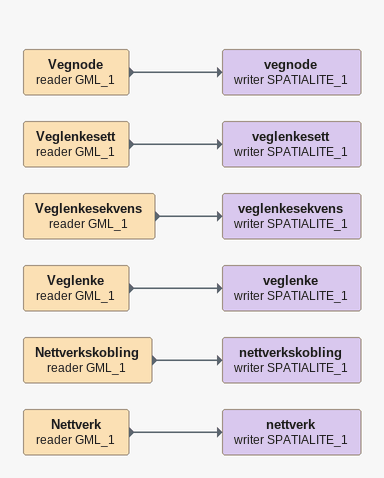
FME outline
Vegnode (reader GML_1)
    -> vegnode (writer SPATIALITE_1)
vegnode (writer SPATIALITE_1)
Veglenkesett (reader GML_1)
    -> veglenkesett (writer SPATIALITE_1)
veglenkesett (writer SPATIALITE_1)
Veglenkesekvens (reader GML_1)
    -> veglenkesekvens (writer SPATIALITE_1)
veglenkesekvens (writer SPATIALITE_1)
Veglenke (reader GML_1)
    -> veglenke (writer SPATIALITE_1)
veglenke (writer SPATIALITE_1)
Nettverkskobling (reader GML_1)
    -> nettverkskobling (writer SPATIALITE_1)
nettverkskobling (writer SPATIALITE_1)
Nettverk (reader GML_1)
    -> nettverk (writer SPATIALITE_1)
nettverk (writer SPATIALITE_1)
